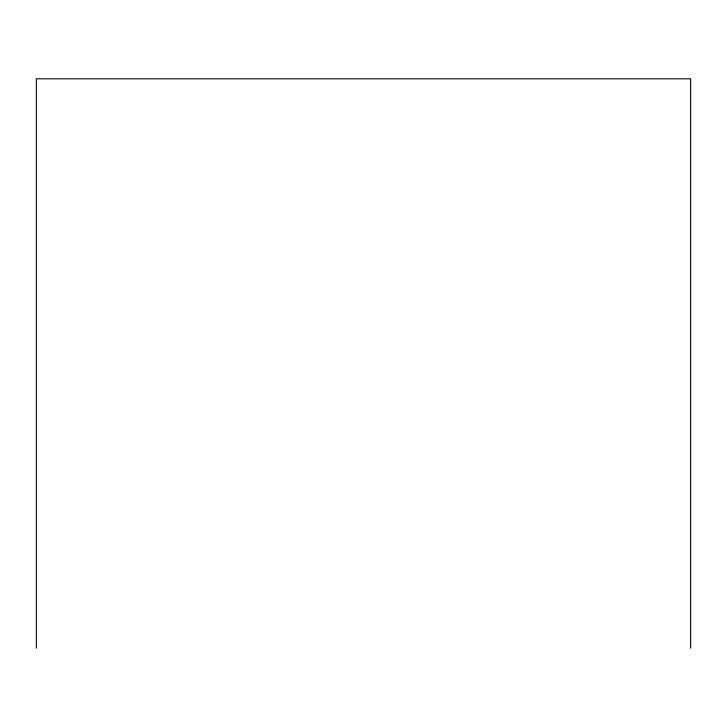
<?xml version="1.0" encoding="UTF-8"?>
<svg xmlns="http://www.w3.org/2000/svg" width="727" height="727" viewBox="0 0 727 727"><rect width="100%" height="100%" fill="white"/><g stroke="black" fill="none" stroke-linecap="round" stroke-linejoin="round"><path stroke-width="1.09" d="M690.65 648.184L690.65 78.816L36.35 78.816L36.35 648.184"/></g></svg>
